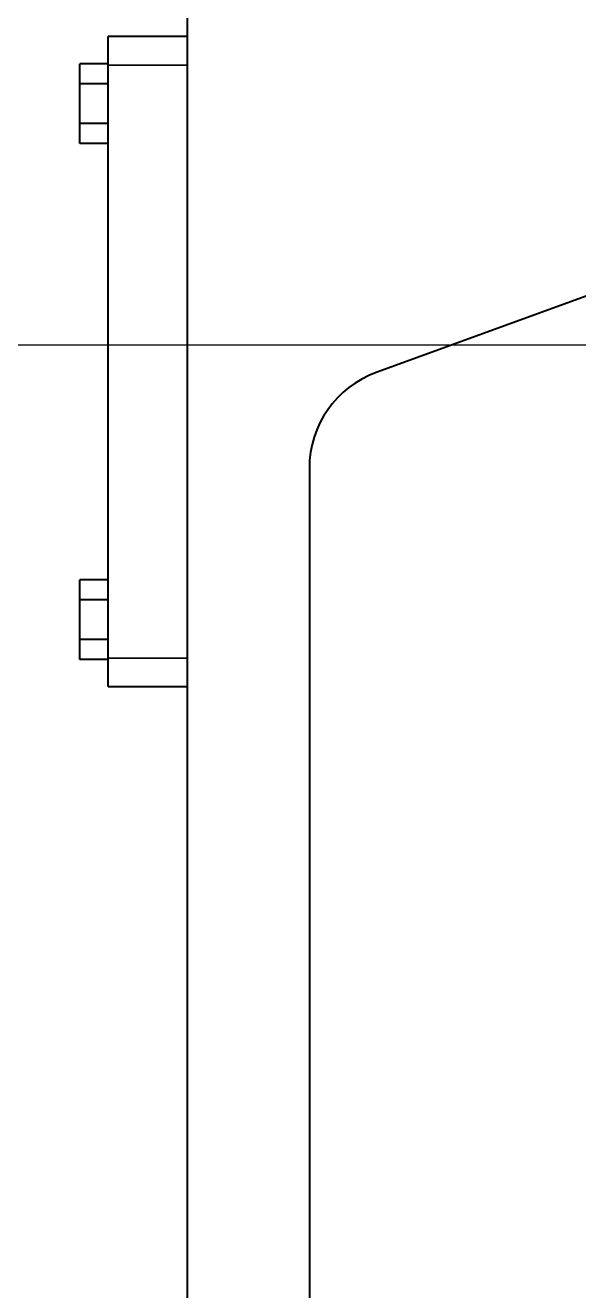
# Model space of a CAD drawing. Header units: millimetres. Extents: x 0 to 5945, y 0 to 4205.
# Drawn here: x 2436.1 to 2572.3, y 1741.6 to 2053.1 of the extents above; entities that cross this region are included whole.
import ezdxf

# ---------------------------------------------------------------- set-up
doc = ezdxf.new("R2010")
doc.units = ezdxf.units.MM
doc.header["$LTSCALE"] = 5
for name, color, linetype, lineweight in [('가시적인 것(ISO)', 3, 'Continuous', 40), ('가시적인 좁은 것(ISO)', 3, 'Continuous', 35), ('기호(ISO)', 5, 'Continuous', 25)]:
    doc.layers.add(name, color=color, linetype=linetype, lineweight=lineweight)

msp = doc.modelspace()

# ---------------------------------------------------------------- linework, layer by layer
at = {"layer": '가시적인 것(ISO)'}
for p, q in [((2475.9931, 1555.8118), (2475.9931, 2140.0118)), ((2456.4931, 2043.3118), (2456.4931, 2050.3118)), ((2475.9931, 2050.3118), (2456.4931, 2050.3118)), ((2456.4931, 2043.6267), (2449.4931, 2043.6267)), ((2449.4931, 2038.7193), (2449.4931, 2043.6267)), ((2456.4931, 1897.3118), (2456.4931, 2043.3118)), ((2456.4931, 2038.7193), (2449.4931, 2038.7193)), ((2449.4931, 2028.9043), (2449.4931, 2038.7193)), ((2456.4931, 2028.9043), (2449.4931, 2028.9043)), ((2449.4931, 2023.9968), (2449.4931, 2028.9043)), ((2456.4931, 2023.9968), (2449.4931, 2023.9968)), ((2621.7911, 2003.781), (2522.4426, 1967.6211)), ((2505.9931, 1944.1288), (2505.9931, 975.4947)), ((2456.4931, 1916.6267), (2449.4931, 1916.6267)), ((2449.4931, 1911.7193), (2449.4931, 1916.6267)), ((2456.4931, 1911.7193), (2449.4931, 1911.7193)), ((2449.4931, 1901.9043), (2449.4931, 1911.7193)), ((2456.4931, 1901.9043), (2449.4931, 1901.9043)), ((2449.4931, 1896.9968), (2449.4931, 1901.9043)), ((2456.4931, 1896.9968), (2449.4931, 1896.9968)), ((2456.4931, 1890.3118), (2456.4931, 1897.3118)), ((2456.4931, 1890.3118), (2475.9931, 1890.3118))]:
    msp.add_line(p, q, dxfattribs=at)
msp.add_arc((2530.9931, 1944.1288), 25, 110, 180, dxfattribs=at)
at = {"layer": '가시적인 좁은 것(ISO)'}
for p, q in [((2456.4931, 2043.3118), (2475.9931, 2043.3118)), ((2475.9931, 1897.3118), (2456.4931, 1897.3118))]:
    msp.add_line(p, q, dxfattribs=at)
at = {"layer": '기호(ISO)', "color": 7}
msp.add_line((2591.2494, 1974.3353), (2189.3777, 1974.3353), dxfattribs=at)

doc.saveas('drawing.dxf')
